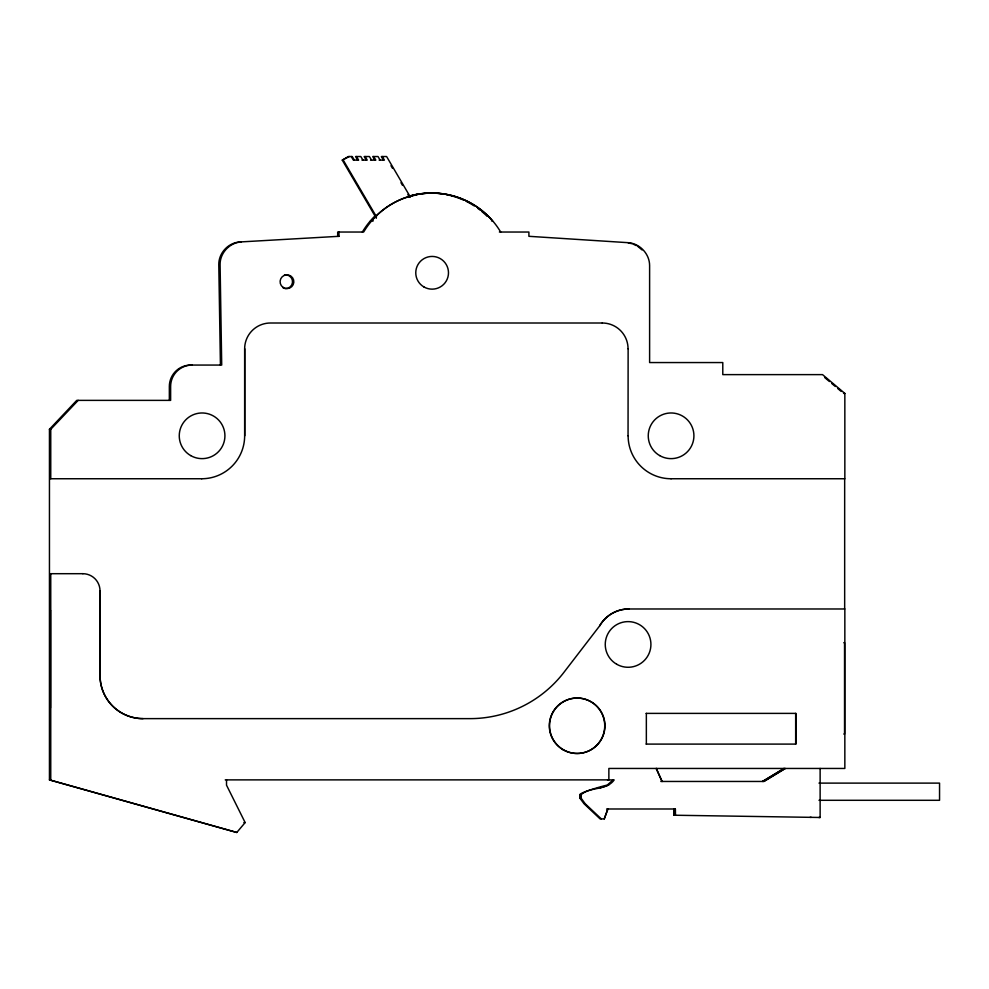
<?xml version="1.0" encoding="UTF-8"?>
<svg xmlns="http://www.w3.org/2000/svg" width="989" height="989" viewBox="0 0 989 989"><rect width="100%" height="100%" fill="white"/><g stroke="black" fill="none" stroke-linecap="round" stroke-linejoin="round"><path stroke-width="1.48" d="M600.138 787.862C627.681 779.233 580.197 791.509 579.9 794.637L579.9 798.172L584.029 803.723L600.1 818.904L604.254 818.904L607.827 808.99M604.254 818.904L607.901 808.99M192.014 365.065A21.387 21.387 0 0 0 170.627 386.452L170.627 400.372L76.759 400.372L49.45 429.3L49.45 779.876L236.791 832.466L245.148 822.576L226.518 785.167L226.518 779.876M50.748 478.75L50.748 429.3L78.168 400.372M607.827 784.623L612.945 779.962M601.312 818.904L585.167 803.723L581.112 798.172L581.112 794.637C590.557 786.416 606.393 790.78 614.169 779.962L607.567 779.876M763.792 781.458L785.266 768.453L763.854 781.458L660.813 781.458M376.339 218.248L342.268 160.119L348.363 156.534L352.245 156.534L354.346 160.119M342.268 160.119L349.352 156.534M410.039 196.143L417.197 194.252M241.118 241.971C229.572 242.651 219.917 253.048 220.09 264.607L221.709 365.065L190.729 365.065A21.387 21.387 0 0 0 169.342 386.452L169.342 400.372M338.967 232.032L338.967 236.309L239.82 241.971C228.274 242.651 218.618 253.048 218.792 264.607L220.423 365.065M361.949 160.119L367.228 160.119L365.126 156.534M370.541 160.119L375.82 160.119L373.718 156.534M379.133 160.119L384.412 160.119L382.31 156.534M370.516 220.881L373.31 220.881M491.521 220.881L492.522 220.881A79.713 79.713 0 0 0 371.518 220.881M499.383 232.032L528.905 232.032L528.905 236.309L628.225 242.688C639.834 243.492 649.563 253.864 649.612 265.497L649.612 362.555L722.786 362.555L722.786 374.621L822.527 374.621L844.841 393.412L844.841 478.75L671.012 478.75M338.967 236.309L337.682 236.309L337.682 232.032L363.655 232.032A79.713 79.713 0 0 1 405.23 197.763L418.495 194.252A79.713 79.713 0 0 1 500.681 232.032M602.363 323.007L270.43 323.007A25.776 25.776 0 0 0 244.654 348.771L244.654 435.803A42.947 42.947 0 0 1 201.707 478.75M843.543 393.412L844.841 393.412M49.45 429.3L50.748 429.3M50.575 478.75L201.781 478.75M50.575 573.694L82.915 573.694M843.84 642.677L844.544 642.677L844.544 734.098L843.84 734.098M646.138 713.39L795.873 713.39L795.873 744.099L646.138 744.099M49.45 779.876L236.791 832.466M225.232 779.876L608.865 779.876L608.865 768.453L844.841 768.453L844.841 608.977L628.806 608.977A33.7 33.7 0 0 0 599.618 625.827M818.979 783.115L939.55 783.115L939.55 800.299L818.979 800.299M579.9 794.637L579.974 798.172M581.112 794.637L581.186 798.172M606.603 808.99L675.363 808.99L675.363 815.22L675.289 808.99M674.078 808.99L674.078 815.22L674.152 808.99M810.078 817.347L811.227 817.347M818.83 817.483L820.128 817.483L820.128 768.453M243.85 822.576L245.148 822.576M674.078 815.22L820.128 817.483M628.312 242.96L632.466 243.776M633.764 244.394L636.335 245.631M637.633 246.249L642.059 249.933M824.752 377.588L829.45 381.544M831.798 383.522L835.322 386.489M837.671 388.467L841.194 391.434M410.398 197.12L386.612 156.534L381.321 156.534L383.423 160.119M390.989 165.707L392.522 168.315M400.965 182.718L402.498 185.339M407.876 194.499L409.409 197.12M380.11 160.119L378.021 156.534L372.742 156.534L374.831 160.119M371.518 160.119L369.429 156.534L364.15 156.534L366.239 160.119M362.926 160.119L360.837 156.534L355.558 156.534L357.647 160.119M356.534 156.534L358.636 160.119L353.357 160.119L351.256 156.534M343.245 160.119L376.549 216.925M656.276 768.453L662.098 781.458M656.202 768.453L662.024 781.458M844.668 478.75L844.668 608.977M795.663 713.39L795.663 744.099M646.349 713.39L646.349 744.099M628.126 348.771L628.052 435.803M244.728 348.771L244.728 435.803M100.087 590.878L100.087 675.685A42.947 42.947 0 0 0 143.046 718.632M50.748 573.694L50.748 779.876M602.289 323.007A25.776 25.776 0 0 1 628.052 348.771M671.086 478.75A42.947 42.947 0 0 1 628.126 435.803M362.357 232.032A79.713 79.713 0 0 1 375.61 215.342M408.284 196.341A79.713 79.713 0 0 1 444.543 194.252M446.039 194.536A79.713 79.713 0 0 1 463.47 200.05M466.239 201.348A79.713 79.713 0 0 1 474.188 205.873M477.971 208.469A79.713 79.713 0 0 1 480.394 210.323M481.581 211.275A79.713 79.713 0 0 1 487.231 216.406M284.523 274.942A6.874 6.874 0 0 1 292.509 282.372A6.874 6.874 0 0 1 283.274 288.158M628.88 608.977A33.7 33.7 0 0 0 599.693 625.827L564.014 672.236A118.618 118.606 0 0 1 469.998 718.632L142.972 718.632A42.947 42.947 0 0 1 100.013 675.685L100.013 590.878A17.184 17.184 0 0 0 82.841 573.694M784.042 768.453L762.568 781.458L784.116 768.453M50.451 610.386L49.747 610.386L49.747 707.901L50.451 707.901L50.451 610.386M282.978 287.317A6.874 6.874 0 0 0 293.807 282.372A6.874 6.874 0 0 0 284.103 275.474A6.874 6.874 0 0 0 282.978 287.317M659.663 455.583A22.846 22.846 0 0 0 693.919 435.803A22.846 22.846 0 0 0 659.663 416.023A22.846 22.846 0 0 0 659.663 455.583M190.667 455.583A22.846 22.846 0 0 0 224.923 435.803A22.846 22.846 0 0 0 190.667 416.023A22.846 22.846 0 0 0 190.667 455.583M423.935 286.958A16.368 16.368 0 0 0 448.487 272.791A16.368 16.368 0 0 0 423.935 258.623A16.368 16.368 0 0 0 423.935 286.958M616.666 664.225A22.846 22.846 0 0 0 650.923 644.445A22.846 22.846 0 0 0 616.666 624.665A22.846 22.846 0 0 0 616.666 664.225M563.161 749.761A27.717 27.717 0 0 0 604.736 725.765A27.717 27.717 0 0 0 563.161 701.757A27.717 27.717 0 0 0 563.161 749.761M563.384 749.761A27.717 27.717 0 0 0 604.959 725.765A27.717 27.717 0 0 0 563.384 701.757A27.717 27.717 0 0 0 563.384 749.761"/></g></svg>
